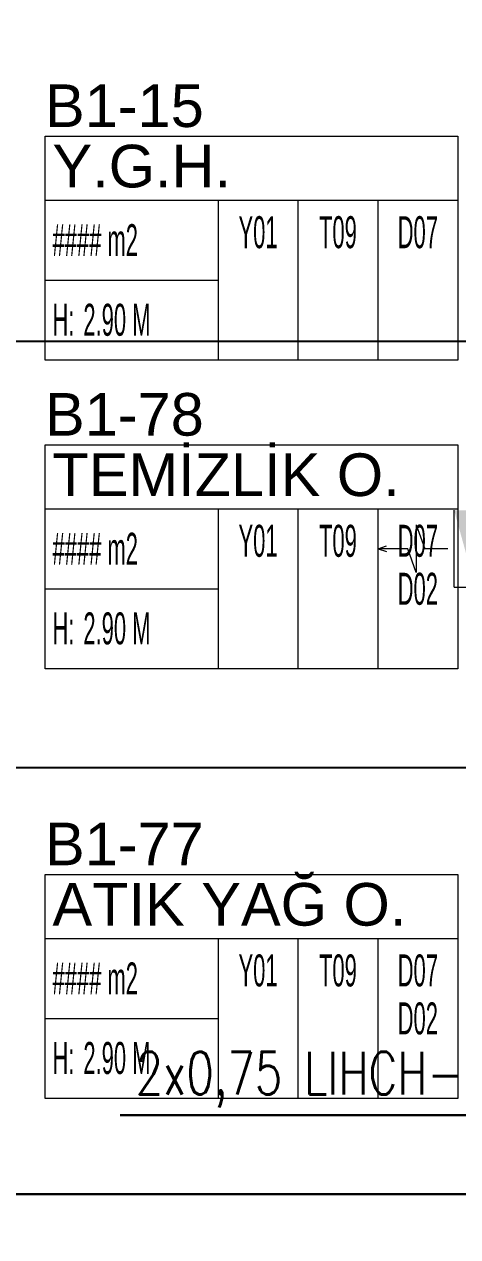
# Model space of a CAD drawing. Header units: metres. Extents: x -13545 to 152404, y -11890 to 28436.
# Drawn here: x 66816 to 67223, y 1600 to 2738 of the extents above; entities that cross this region are included whole.
import ezdxf
from ezdxf.enums import TextEntityAlignment as Align
from ezdxf.xclip import XClip

# ---------------------------------------------------------------- set-up
doc = ezdxf.new("R2010")
doc.units = ezdxf.units.M
doc.header["$LTSCALE"] = 100
doc.header["$MEASUREMENT"] = 0
doc.header["$XCLIPFRAME"] = 0
doc.linetypes.add('HIDDEN', pattern=[0.375, 0.25, -0.125])
doc.layers.get('0').update_dxf_attribs({"color": 9, "lineweight": 9})
for name, color, linetype, lineweight in [('06D', 9, 'Continuous', 9), ('21_mahal200', 9, 'Continuous', 9), ('30H', 8, 'Continuous', 9), ('32-ekipman', 9, 'Continuous', 9), ('E-YANGIN', 7, 'Continuous', 30), ('E-YAZI', 7, 'Continuous', 30)]:
    doc.layers.add(name, color=color, linetype=linetype, lineweight=lineweight)
doc.styles.add('Arial', font='arial.ttf', dxfattribs={"height": 2.5})
doc.styles.add('ILGAZ', font='txttw.shx')
doc.styles.add('MuuM_TEXT-STANDART', font='ARIALN.TTF')

# ---------------------------------------------------------------- blocks, each defined once
blk = doc.blocks.new('p-işyeri')
at = {"color": 0, "const_width": 2}
blk.add_lwpolyline([(200, 0), (200, 700), (-200, 700), (-200, 0)], close=True, dxfattribs=at)
blk = doc.blocks.new('p-b1 tavan lejant')
at = {"layer": '30H'}
ref = blk.add_blockref('p-işyeri', (67240, -23160), dxfattribs=dict(at, rotation=90))
XClip(ref).set_block_clipping_path([(-290.0000043055, -461.2174844945), (311.4007203042, 30)])
blk = doc.blocks.new('YD-72-20')
at = {"linetype": 'Continuous'}
for p, q in [((0, 0.714), (-0.028, 0.634)), ((0, 0.714), (0.028, 0.634)), ((0, 0.434), (0, 0.714)), ((-0.225, 0.355), (0.225, 0.355)), ((-0.225, 0.355), (0, 0.276)), ((0.225, 0.355), (0, 0.434)), ((0, 0.058), (0, 0.276)), ((0.36, 0), (-0.36, 0)), ((0.36, 0), (0.36, -0.2))]:
    blk.add_line(p, q, dxfattribs=at)
blk.add_solid([(0.36, -0.2), (-0.36, 0), (-0.36, -0.2)])
blk = doc.blocks.new('b1 yan.dol')
at = {"xscale": -100, "yscale": 100, "zscale": 100, "rotation": 90}
blk.add_blockref('YD-72-20', (67220, -17265.9), dxfattribs=at)
blk = doc.blocks.new('0_roomno2')
blk.add_lwpolyline([(19.375, -10.5), (0, -10.5), (0, 0), (19.375, 0)], close=True)
for points in [[(0, -3), (19.375, -3)], [(8.125, -3), (8.125, -10.5)], [(11.875, -3), (11.875, -10.5)], [(15.625, -3), (15.625, -10.5)], [(0, -6.75), (8.125, -6.75)]]:
    blk.add_lwpolyline(points)
at = {"style": 'MuuM_TEXT-STANDART', "width": 0.6}
blk.add_text('H:', height=1.5, dxfattribs=at).set_placement((0.35, -8.608), align=Align.MIDDLE_LEFT)
at = {"style": 'Arial'}
blk.add_attdef('ODANO', (0, 1.17), '', height=2, dxfattribs=at)
blk.add_attdef('MEKANADI', text='', height=2, dxfattribs=at).set_placement((0.35, -3), align=Align.BOTTOM_LEFT)
at = {"style": 'MuuM_TEXT-STANDART', "width": 0.6}
for tag, p in [('YER01', (10, -4.5)), ('TAVAN01', (13.75, -4.5)), ('DUVAR01', (17.5, -4.5)), ('YER02', (10, -6.75)), ('TAVAN02', (13.75, -6.75)), ('DUVAR02', (17.5, -6.75)), ('YER03', (10, -9)), ('TAVAN03', (13.75, -9)), ('DUVAR03', (17.5, -9))]:
    blk.add_attdef(tag, text='', height=1.5, dxfattribs=at).set_placement(p, align=Align.MIDDLE_CENTER)
for tag, p in [('M2', (0.35, -4.875)), ('TEMIZTAVANYUKSEKLIGI', (1.8, -8.608))]:
    blk.add_attdef(tag, text='', height=1.5, dxfattribs=at).set_placement(p, align=Align.MIDDLE_LEFT)
blk = doc.blocks.new('1.bod.mimari1.elk')
blk.add_blockref('p-b1 tavan lejant', (-56000, 16370))
at = {"layer": '06D', "color": 89, "linetype": 'HIDDEN', "true_color": 0x2e4d23, "rotation": 90}
for p in [(11240, -5990), (11240, -6390), (11240, -6790), (11240, -7190)]:
    blk.add_blockref('p-işyeri', p, dxfattribs=at)
at = {"layer": '06D', "color": 89, "linetype": 'HIDDEN', "true_color": 0x2e4d23}
ref = blk.add_blockref('p-işyeri', (11240, -6390), dxfattribs=dict(at, rotation=90))
XClip(ref).set_block_clipping_path([(109.9999956945, -461.2174844945), (711.4007203042, 30)])
ref = blk.add_blockref('p-işyeri', (11240, -7190), dxfattribs=dict(at, rotation=90))
XClip(ref).set_block_clipping_path([(-290.0000043055, -461.2174844945), (311.4007203042, 30)])
at = {"layer": '21_mahal200'}
ref = blk.add_blockref('0_roomno2', (10835.94, -5997.57), dxfattribs=dict(at, xscale=20, yscale=20, zscale=20))
ref.add_attrib('ODANO', 'B1-15', (10835.94, -5988.92), dxfattribs={"layer": '0', "height": 40, "style": 'Arial'})
ref.add_attrib('MEKANADI', 'Y.G.H.', dxfattribs={"layer": '0', "height": 40, "style": 'Arial'}).set_placement((10842.94, -6057.57), align=Align.BOTTOM_LEFT)
ref.add_attrib('M2', '#### m2', dxfattribs={"layer": '0', "height": 30, "style": 'MuuM_TEXT-STANDART', "width": 0.6}).set_placement((10842.94, -6095.07), align=Align.MIDDLE_LEFT)
ref.add_attrib('TEMIZTAVANYUKSEKLIGI', '2.90 M', dxfattribs={"layer": '0', "height": 30, "style": 'MuuM_TEXT-STANDART', "width": 0.6}).set_placement((10871.94, -6169.73), align=Align.MIDDLE_LEFT)
ref.add_attrib('YER01', 'Y01', dxfattribs={"layer": '0', "height": 30, "style": 'MuuM_TEXT-STANDART', "width": 0.6}).set_placement((11035.94, -6087.57), align=Align.MIDDLE_CENTER)
ref.add_attrib('TAVAN01', 'T09', dxfattribs={"layer": '0', "height": 30, "style": 'MuuM_TEXT-STANDART', "width": 0.6}).set_placement((11110.94, -6087.57), align=Align.MIDDLE_CENTER)
ref.add_attrib('DUVAR01', 'D07', dxfattribs={"layer": '0', "height": 30, "style": 'MuuM_TEXT-STANDART', "width": 0.6}).set_placement((11185.94, -6087.57), align=Align.MIDDLE_CENTER)
ref = blk.add_blockref('0_roomno2', (10835.94, -6287.11), dxfattribs=dict(at, xscale=20, yscale=20, zscale=20))
ref.add_attrib('ODANO', 'B1-78', (10835.94, -6278.46), dxfattribs={"layer": '0', "height": 40, "style": 'Arial'})
ref.add_attrib('MEKANADI', 'TEMİZLİK O.', dxfattribs={"layer": '0', "height": 40, "style": 'Arial'}).set_placement((10842.94, -6347.11), align=Align.BOTTOM_LEFT)
ref.add_attrib('M2', '#### m2', dxfattribs={"layer": '0', "height": 30, "style": 'MuuM_TEXT-STANDART', "width": 0.6}).set_placement((10842.94, -6384.61), align=Align.MIDDLE_LEFT)
ref.add_attrib('TEMIZTAVANYUKSEKLIGI', '2.90 M', dxfattribs={"layer": '0', "height": 30, "style": 'MuuM_TEXT-STANDART', "width": 0.6}).set_placement((10871.94, -6459.27), align=Align.MIDDLE_LEFT)
ref.add_attrib('YER01', 'Y01', dxfattribs={"layer": '0', "height": 30, "style": 'MuuM_TEXT-STANDART', "width": 0.6}).set_placement((11035.94, -6377.11), align=Align.MIDDLE_CENTER)
ref.add_attrib('TAVAN01', 'T09', dxfattribs={"layer": '0', "height": 30, "style": 'MuuM_TEXT-STANDART', "width": 0.6}).set_placement((11110.94, -6377.11), align=Align.MIDDLE_CENTER)
ref.add_attrib('DUVAR01', 'D07', dxfattribs={"layer": '0', "height": 30, "style": 'MuuM_TEXT-STANDART', "width": 0.6}).set_placement((11185.94, -6377.11), align=Align.MIDDLE_CENTER)
ref.add_attrib('DUVAR02', 'D02', dxfattribs={"layer": '0', "height": 30, "style": 'MuuM_TEXT-STANDART', "width": 0.6}).set_placement((11185.94, -6422.11), align=Align.MIDDLE_CENTER)
ref = blk.add_blockref('0_roomno2', (10835.94, -6690.15), dxfattribs=dict(at, xscale=20, yscale=20, zscale=20))
ref.add_attrib('ODANO', 'B1-77', (10835.94, -6681.5), dxfattribs={"layer": '0', "height": 40, "style": 'Arial'})
ref.add_attrib('MEKANADI', 'ATIK YAĞ O.', dxfattribs={"layer": '0', "height": 40, "style": 'Arial'}).set_placement((10842.94, -6750.15), align=Align.BOTTOM_LEFT)
ref.add_attrib('M2', '#### m2', dxfattribs={"layer": '0', "height": 30, "style": 'MuuM_TEXT-STANDART', "width": 0.6}).set_placement((10842.94, -6787.65), align=Align.MIDDLE_LEFT)
ref.add_attrib('TEMIZTAVANYUKSEKLIGI', '2.90 M', dxfattribs={"layer": '0', "height": 30, "style": 'MuuM_TEXT-STANDART', "width": 0.6}).set_placement((10871.94, -6862.3), align=Align.MIDDLE_LEFT)
ref.add_attrib('YER01', 'Y01', dxfattribs={"layer": '0', "height": 30, "style": 'MuuM_TEXT-STANDART', "width": 0.6}).set_placement((11035.94, -6780.15), align=Align.MIDDLE_CENTER)
ref.add_attrib('TAVAN01', 'T09', dxfattribs={"layer": '0', "height": 30, "style": 'MuuM_TEXT-STANDART', "width": 0.6}).set_placement((11110.94, -6780.15), align=Align.MIDDLE_CENTER)
ref.add_attrib('DUVAR01', 'D07', dxfattribs={"layer": '0', "height": 30, "style": 'MuuM_TEXT-STANDART', "width": 0.6}).set_placement((11185.94, -6780.15), align=Align.MIDDLE_CENTER)
ref.add_attrib('DUVAR02', 'D02', dxfattribs={"layer": '0', "height": 30, "style": 'MuuM_TEXT-STANDART', "width": 0.6}).set_placement((11185.94, -6825.15), align=Align.MIDDLE_CENTER)
at = {"layer": '32-ekipman'}
blk.add_blockref('b1 yan.dol', (-56000, 10881.42), dxfattribs=at)

msp = doc.modelspace()

# ---------------------------------------------------------------- linework, layer by layer
at = {"layer": 'E-YANGIN'}
msp.add_line((66906.4, 1714.1), (67602.9, 1714.1), dxfattribs=at)

# ---------------------------------------------------------------- block references
at = {"layer": '06D'}
msp.add_blockref('1.bod.mimari1.elk', (56000, 8630), dxfattribs=at)

# ---------------------------------------------------------------- texts
at = {"layer": 'E-YAZI', "color": 3, "style": 'ILGAZ', "width": 0.75}
msp.add_text('2x0,75 LIHCH-Fe180/PH90', height=40, dxfattribs=at).set_placement((66921.1, 1733.6))

doc.saveas('drawing.dxf')
